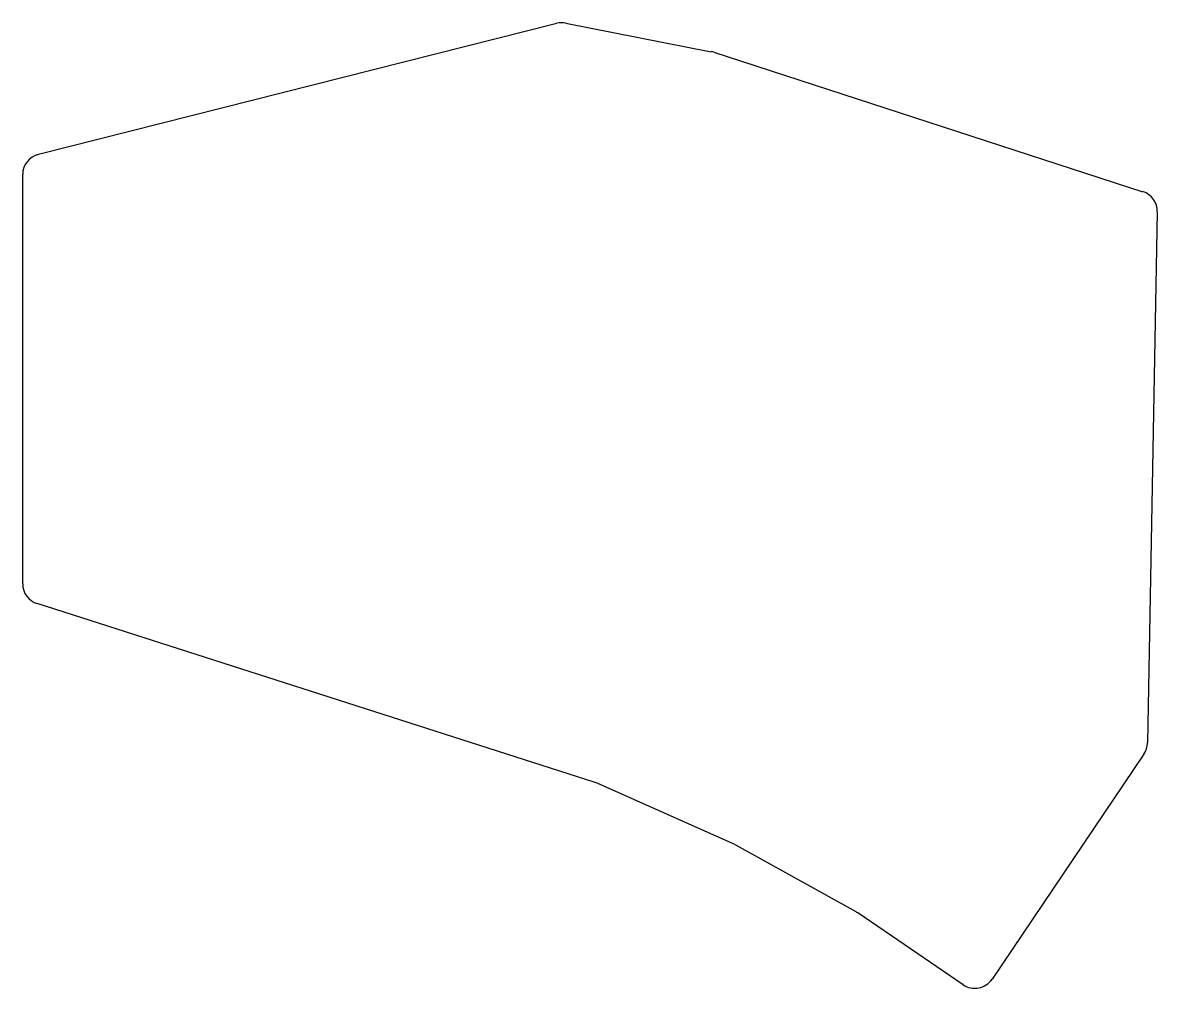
# Model space of a CAD drawing. Header units: millimetres. Extents: x 88 to 252, y -168 to -28.
import ezdxf

# ---------------------------------------------------------------- set-up
doc = ezdxf.new("R2010")
doc.units = ezdxf.units.MM

msp = doc.modelspace()

# ---------------------------------------------------------------- linework, layer by layer
for p, q in [((89.93, -47.02), (164.84, -28.08)), ((166.16, -28.05), (187.17, -32.18)), ((187.51, -32.27), (249.54, -52.42)), ((87.67, -109.11), (87.67, -49.93)), ((251.61, -55.33), (250.19, -132.09)), ((170.38, -137.81), (89.75, -111.97)), ((249.68, -133.71), (227.73, -166.26)), ((190.12, -146.59), (170.69, -137.93)), ((208.09, -156.54), (190.35, -146.71)), ((223.55, -167.06), (208.33, -156.69))]:
    msp.add_line(p, q)
for centre, start, end in [((165.58, -30.99), 78.8788, 104.1921), ((186.59, -35.12), 72, 78.8788), ((90.67, -49.93), 104.1921, 180), ((248.61, -55.27), 358.9432, 72), ((90.67, -109.11), 180, 252.2284), ((247.19, -132.04), 326, 358.9432), ((169.47, -140.67), 65.9733, 72.2284), ((188.9, -149.33), 61, 65.9733), ((206.64, -159.17), 55.7337, 61), ((225.24, -164.58), 235.7337, 326)]:
    msp.add_arc(centre, 3, start, end)

doc.saveas('drawing.dxf')
